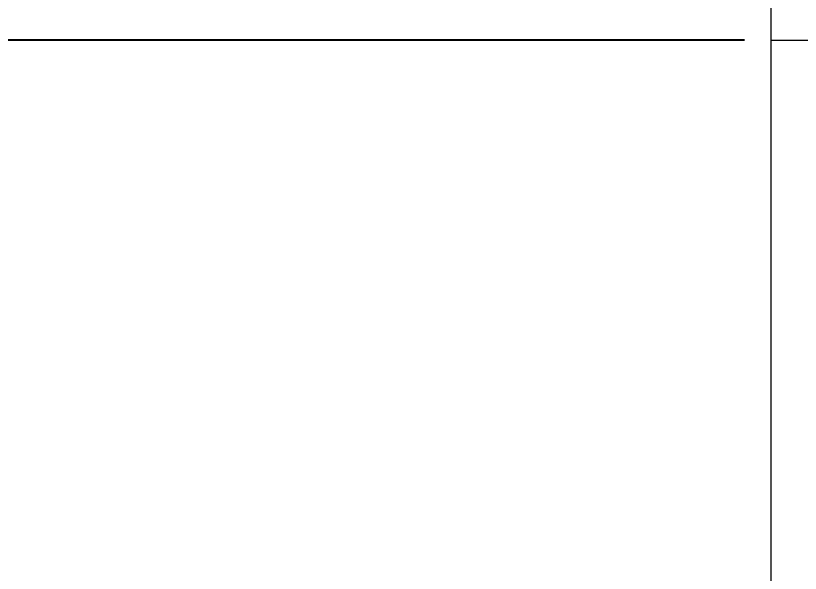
# Model space of a CAD drawing. Header units: millimetres. Extents: x 789 to 1209, y -1956 to -1362.
# Drawn here: x 1008.37 to 1026.75, y -1794.42 to -1781.35 of the extents above; entities that cross this region are included whole.
import ezdxf

# ---------------------------------------------------------------- set-up
doc = ezdxf.new("R2010")
doc.units = ezdxf.units.MM
doc.header["$LTSCALE"] = 0.1
doc.layers.get('0').update_dxf_attribs({"lineweight": 13})
doc.layers.add('DIM', color=3, linetype='Continuous', lineweight=9)
doc.styles.get("Standard").update_dxf_attribs({"font": 'arial.ttf'})
doc.dimstyles.new('ISO-25', dxfattribs={"dimtxt": 2.5, "dimasz": 2.5, "dimexe": 1.25, "dimexo": 0.625, "dimtad": 1, "dimlfac": 1.333333, "dimtxsty": 'Standard', "dimcen": 2.5, "dimadec": 0, "dimazin": 0, "dimtfac": 1, "dimtmove": 0, "dimatfit": 3, "dimfxl": 0, "dimarcsym": 0})

# ---------------------------------------------------------------- blocks, each defined once
blk = doc.blocks.new('*D49')
at = {"layer": 'Defpoints', "color": 0}
for p in [(1005.705, -1781.917), (1026.064, -1781.917), (1026.064, -1823.167)]:
    blk.add_point(p, dxfattribs=at)
at = {"layer": 'DIM', "color": 0, "linetype": 'ByBlock', "lineweight": -2}
for p, q in [((1025.439, -1781.917), (1004.455, -1781.917)), ((1005.705, -1819.167), (1005.705, -1785.917)), ((1025.439, -1823.167), (1004.455, -1823.167))]:
    blk.add_line(p, q, dxfattribs=at)
at = {"layer": 'DIM', "color": 0}
for points in [[(1005.039, -1785.917), (1006.372, -1785.917), (1005.705, -1781.917)], [(1005.039, -1819.167), (1006.372, -1819.167), (1005.705, -1823.167)]]:
    blk.add_solid(points, dxfattribs=at)
at = {"layer": 'DIM', "color": 0, "insert": (1003.046, -1802.542), "char_height": 4, "attachment_point": 5, "rotation": 90}
blk.add_mtext('{\\fISOCPEUR|b0|i0|c0|p34;%%C}55', dxfattribs=at)
blk = doc.blocks.new('*D50')
at = {"layer": 'Defpoints', "color": 0}
for p in [(1159.591, -1773.581), (1026.064, -1802.542), (1159.591, -1845.235)]:
    blk.add_point(p, dxfattribs=at)
at = {"layer": 'DIM', "color": 0, "linetype": 'ByBlock', "lineweight": -2}
for p, q in [((1159.591, -1774.206), (1159.591, -1846.485)), ((1026.064, -1803.167), (1026.064, -1846.485)), ((1030.064, -1845.235), (1155.591, -1845.235))]:
    blk.add_line(p, q, dxfattribs=at)
at = {"layer": 'DIM', "color": 0}
for points in [[(1030.064, -1844.568), (1030.064, -1845.902), (1026.064, -1845.235)], [(1155.591, -1844.568), (1155.591, -1845.902), (1159.591, -1845.235)]]:
    blk.add_solid(points, dxfattribs=at)
at = {"layer": 'DIM', "color": 0, "insert": (1092.828, -1842.568), "char_height": 4, "attachment_point": 5}
blk.add_mtext('178', dxfattribs=at)

msp = doc.modelspace()

# ---------------------------------------------------------------- linework, layer by layer
at = {"color": 7, "linetype": 'Continuous'}
for p, q in [((1026.064, -1859.557), (1026.064, -1409.593)), ((1026.064, -1823.167), (1026.064, -1781.917)), ((1026.064, -1781.917), (1028.314, -1781.917))]:
    msp.add_line(p, q, dxfattribs=at)

# ---------------------------------------------------------------- dimensions: what is measured, and where the dimension line sits
at = {"layer": 'DIM'}
dim = msp.add_linear_dim(base=(1159.591, -1845.235), p1=(1026.064, -1802.542), p2=(1159.591, -1773.581), dimstyle='ISO-25', override={"dimtxt": 4, "dimasz": 4, "dimdec": 1, "dimlfac": 1.333333, "dimtdec": 1, "dimfxl": 1.25, "dimarcsym": 1}, dxfattribs=at)
dim.commit()
dim.dimension.update_dxf_attribs({"geometry": '*D50', "text_midpoint": (1092.828, -1842.568)})
dim = msp.add_linear_dim(base=(1005.705, -1781.917), p1=(1026.064, -1823.167), p2=(1026.064, -1781.917), angle=90, text='{\\fISOCPEUR|b0|i0|c0|p34;%%C}<>', dimstyle='ISO-25', override={"dimtxt": 4, "dimasz": 4, "dimdec": 1, "dimlfac": 1.333333, "dimtdec": 1, "dimfxl": 1.25, "dimarcsym": 1}, dxfattribs=at)
dim.commit()
dim.dimension.update_dxf_attribs({"geometry": '*D49', "text_midpoint": (1003.046, -1802.542)})

doc.saveas('drawing.dxf')
